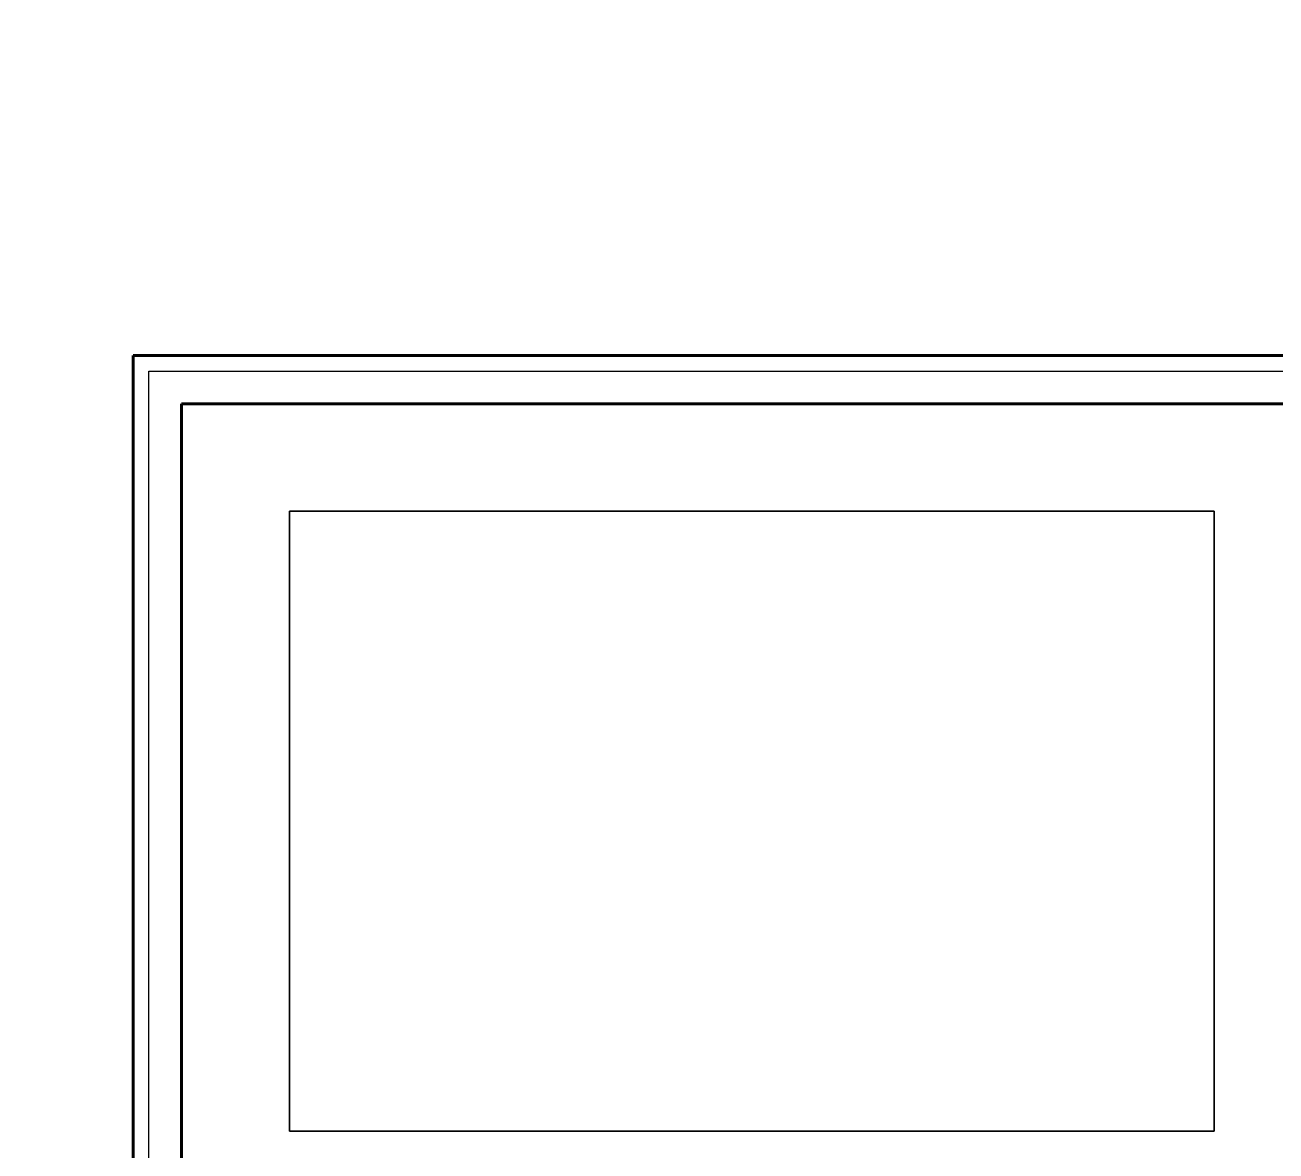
# Model space of a CAD drawing. Header units: inches. Extents: x -279 to 561, y -345 to 342.
# Drawn here: x -181.21 to -166.94, y 37.1 to 49.95 of the extents above; entities that cross this region are included whole.
import ezdxf

# ---------------------------------------------------------------- set-up
doc = ezdxf.new("R2010")
doc.units = ezdxf.units.IN
doc.header["$LTSCALE"] = 0.5
doc.header["$MEASUREMENT"] = 0
doc.layers.add('CADER', color=7, linetype='Continuous')
doc.layers.add('S-DIM', color=7, linetype='Continuous')
doc.layers.add('G-ANNO-HLIN', color=5, linetype='Continuous', lineweight=50)
doc.styles.get("Standard").update_dxf_attribs({"font": 'arial.ttf'})
doc.dimstyles.get("Standard").update_dxf_attribs({"dimtxt": 0.18, "dimasz": 0.18, "dimexe": 0.18, "dimexo": 0.0625, "dimgap": 0.09, "dimtad": 0, "dimtih": 1, "dimtoh": 1, "dimzin": 0, "dimdsep": 46, "dimtxsty": 'Standard', "dimcen": 0.09, "dimadec": 0, "dimazin": 0, "dimtfac": 1, "dimtofl": 0, "dimtmove": 0, "dimatfit": 3, "dimfxl": 1, "dimtolj": 1, "dimtzin": 0, "dimarcsym": 0})
picture_1 = doc.add_image_def('image4.jpg', size_in_pixel=(2924, 1961))

# ---------------------------------------------------------------- blocks, each defined once
blk = doc.blocks.new('*D1071')
at = {"color": 0, "linetype": 'ByBlock', "lineweight": -2, "transparency": 16777216}
for p, q in [((558.652, 342.279), (558.652, 342.473)), ((560.652, 342.279), (560.652, 342.473)), ((558.832, 342.293), (559.172, 342.293)), ((560.472, 342.293), (560.132, 342.293))]:
    blk.add_line(p, q, dxfattribs=at)
at = {"color": 0, "linetype": 'ByBlock', "transparency": 16777216}
for points in [[(558.832, 342.323), (558.832, 342.263), (558.652, 342.293)], [(560.472, 342.323), (560.472, 342.263), (560.652, 342.293)]]:
    blk.add_solid(points, dxfattribs=at)
at = {"layer": 'Defpoints', "color": 0, "linetype": 'ByBlock', "transparency": 16777216}
for p in [(560.652, 342.293), (558.652, 342.216), (560.652, 342.216)]:
    blk.add_point(p, dxfattribs=at)
at = {"layer": 'Defpoints', "color": 0, "ltscale": 0.5, "transparency": 16777216}
for p in [(-209.5, -305.36), (-209.5, -305.81), (-209.5, -305.81)]:
    blk.add_point(p, dxfattribs=at)
at = {"layer": 'S-DIM', "color": 0, "lineweight": -2, "ltscale": 0.5, "transparency": 16777216}
for p, q in [((-209.5, -305.18), (-209.5, -305)), ((-209.563, -305.36), (-209.68, -305.36)), ((-209.563, -305.81), (-209.68, -305.81)), ((-209.5, -305.99), (-209.5, -306.17))]:
    blk.add_line(p, q, dxfattribs=at)
at = {"layer": 'S-DIM', "color": 0, "ltscale": 0.5, "transparency": 16777216}
for points in [[(-209.53, -305.18), (-209.47, -305.18), (-209.5, -305.36)], [(-209.53, -305.99), (-209.47, -305.99), (-209.5, -305.81)]]:
    blk.add_solid(points, dxfattribs=at)
at = {"color": 0, "linetype": 'ByBlock', "transparency": 16777216, "insert": (559.652, 342.293), "char_height": 0.18, "attachment_point": 5}
blk.add_mtext('\\A1;2.0000', dxfattribs=at)
at = {"layer": 'S-DIM', "color": 0, "ltscale": 0.5, "transparency": 16777216, "insert": (-209.5, -305.585), "char_height": 0.18, "attachment_point": 5}
blk.add_mtext('\\A1;0.45', dxfattribs=at)

msp = doc.modelspace()

# ---------------------------------------------------------------- linework, layer by layer
at = {"layer": 'CADER', "lineweight": 18}
for points in [[(-179.98, 46.18), (-156.271, 46.18), (-156.271, 30.407), (-179.98, 30.407)], [(-179.799, 45.999), (-156.451, 45.999), (-156.451, 30.587), (-179.799, 30.587)]]:
    msp.add_lwpolyline(points, close=True, dxfattribs=at)
at = {"layer": 'G-ANNO-HLIN', "color": 0}
for points in [[(-179.98, 46.18), (-156.271, 46.18), (-156.271, 30.407), (-179.98, 30.407)], [(-179.427, 45.627), (-156.824, 45.627), (-156.824, 30.96), (-179.427, 30.96)]]:
    msp.add_lwpolyline(points, close=True, dxfattribs=at)

# ---------------------------------------------------------------- dimensions: what is measured, and where the dimension line sits
at = {"layer": 'S-DIM', "ltscale": 0.5}
dim = msp.add_linear_dim(base=(-209.5, -305.81), p1=(-209.5, -305.36), p2=(-209.5, -305.81), angle=90, dimstyle='Standard', dxfattribs=at)
dim.commit()
dim.dimension.update_dxf_attribs({"geometry": '*D1071', "text_midpoint": (-209.5, -305.585)})

# ---------------------------------------------------------------- pictures from other files: only their frames are drawn
image = msp.add_image(picture_1, insert=(-178.196, 37.326), size_in_units=(10.551, 7.076))
image.dxf.flags = 7

doc.saveas('drawing.dxf')
